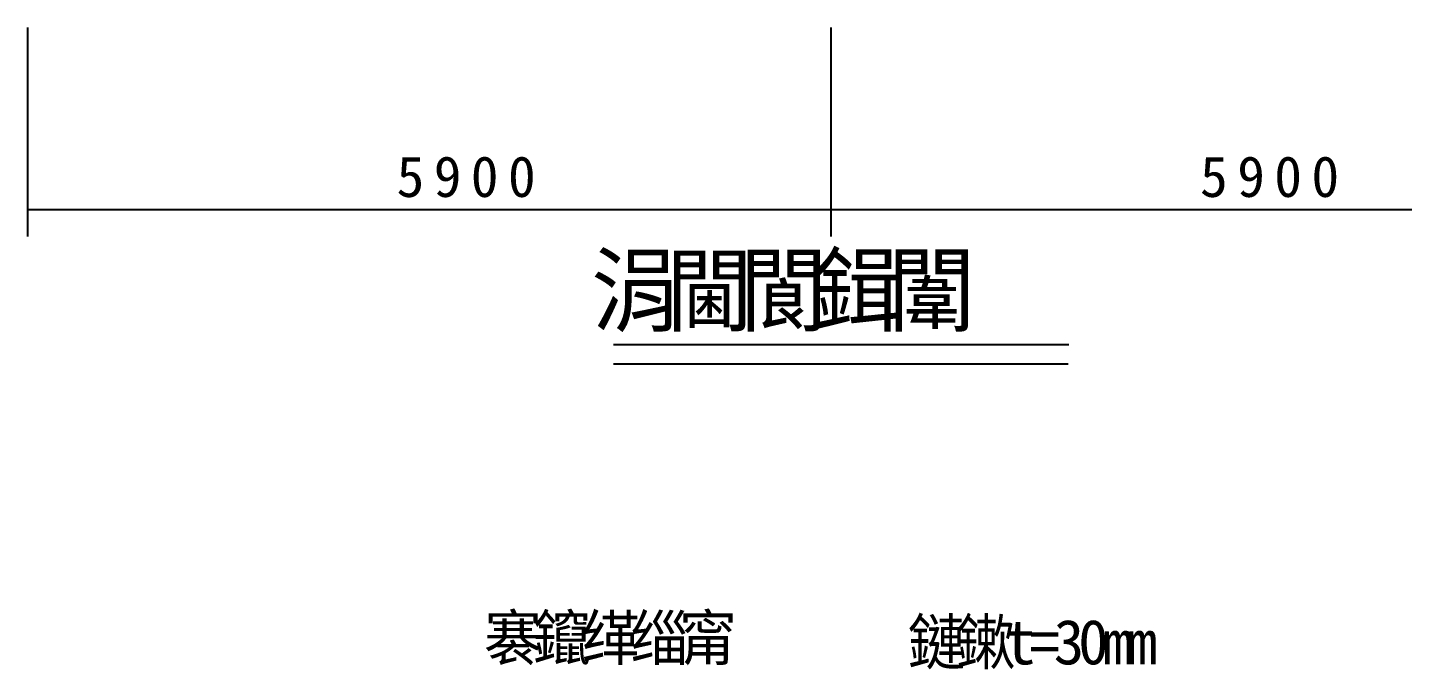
# Model space of a CAD drawing. Header units: metres. Extents: x 0 to 420, y 0 to 297.
# Drawn here: x 150.8 to 251.8, y 156.9 to 204.1 of the extents above; entities that cross this region are included whole.
import ezdxf

# ---------------------------------------------------------------- set-up
doc = ezdxf.new("R2010")
doc.units = ezdxf.units.M

msp = doc.modelspace()

# ---------------------------------------------------------------- linework, layer by layer
for p, q in [((150.8, 204.06), (150.8, 188.7)), ((209.8, 204.06), (209.8, 188.7)), ((209.8, 204.06), (209.8, 188.7)), ((150.8, 190.7), (209.8, 190.7)), ((209.8, 190.7), (268.8, 190.7)), ((193.83, 180.76), (227.28, 180.76)), ((193.83, 179.34), (227.23, 179.34))]:
    msp.add_line(p, q)

# ---------------------------------------------------------------- texts
for s, height, p in [('5', 3, (177.9, 191.61)), ('9', 3, (180.63, 191.61)), ('0', 3, (183.35, 191.61)), ('0', 3, (186.08, 191.61)), ('5', 3, (236.9, 191.61)), ('9', 3, (239.63, 191.61)), ('0', 3, (242.35, 191.61)), ('0', 3, (245.08, 191.61)), ('涓', 5, (192.2, 182.26)), ('鍓', 5, (208.51, 182.26)), ('閫', 5, (197.64, 182.26)), ('閬', 5, (203.07, 182.26)), ('闈', 5, (213.94, 182.26)), ('褰', 3.29, (184.32, 157.58)), ('鑹', 3.29, (187.9, 157.58)), ('缂', 3.29, (191.48, 157.58)), ('缁', 3.29, (195.06, 157.58)), ('甯', 3.29, (198.64, 157.58)), ('鏈', 3.29, (215.42, 157.27)), ('鏉', 3.29, (219, 157.27)), ('t', 3.29, (222.58, 157.27)), ('=', 3.29, (224.37, 157.27)), ('3', 3.29, (226.16, 157.27)), ('0', 3.29, (227.95, 157.27)), ('m', 3.29, (229.74, 157.27)), ('m', 3.29, (231.53, 157.27))]:
    msp.add_text(s, height=height).set_placement(p)

doc.saveas('drawing.dxf')
